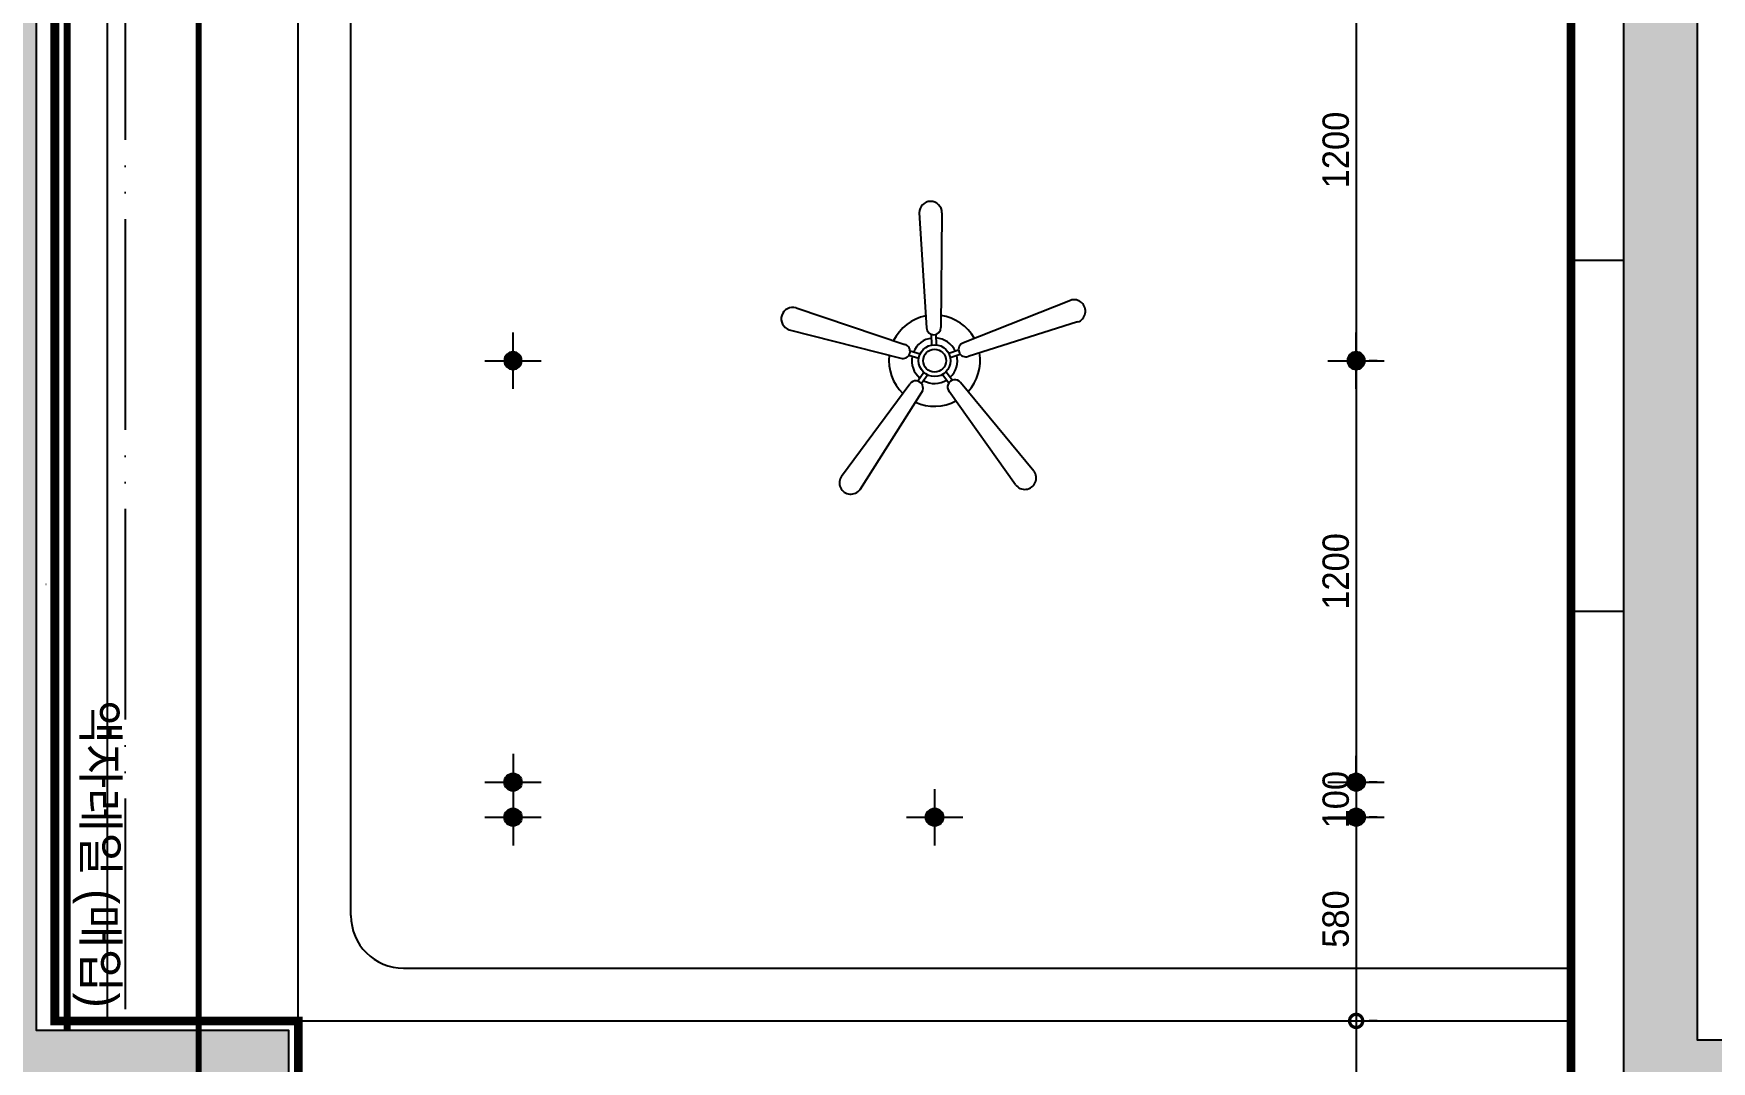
# Model space of a CAD drawing. Header units: millimetres. Extents: x 0 to 460316, y -63250 to 103204.
# Drawn here: x 190020 to 194797, y 28859 to 31786 of the extents above; entities that cross this region are included whole.
import ezdxf

# ---------------------------------------------------------------- set-up
doc = ezdxf.new("R2010")
doc.units = ezdxf.units.MM
doc.header["$LTSCALE"] = 25
doc.linetypes.add('ACAD_ISO05W100', pattern=[33, 24, -3, 0, -3, 0, -3])
doc.linetypes.add('HID', pattern=[2.5, 1.5, -1])
for name, color, linetype in [('06-FUR', 6, 'Continuous'), ('06-LIGHT', 4, 'Continuous'), ('07-DIM WAL', 5, 'Continuous'), ('2-con', 2, 'Continuous'), ('3.기호.계단선', 30, 'Continuous'), ('ac-Ref', 8, 'Continuous'), ('ac-wall-fin', 3, 'Continuous'), ('CEIL-LIGHT', 7, 'Continuous'), ('RC-LIGHT', 7, 'Continuous'), ('설비', 140, 'Continuous')]:
    doc.layers.add(name, color=color, linetype=linetype)
doc.styles.add('스타일1', font='HY울릉도M.TTF')
doc.styles.add('코레일둥고', font='Korail_Round_Gothic_Medium.ttf')
doc.dimstyles.new('30', dxfattribs={"dimscale": 30, "dimtxt": 2.5, "dimasz": 2.5, "dimexe": 1.25, "dimexo": 2, "dimtad": 1, "dimdec": 0, "dimtxsty": '스타일1', "dimblk": 'DOTSMALL', "dimcen": 2.5, "dimclrd": 1, "dimclre": 1, "dimclrt": 7, "dimadec": 0, "dimazin": 0, "dimtfac": 1, "dimtdec": 0, "dimtix": 1, "dimtmove": 0, "dimatfit": 3, "dimldrblk": 'DOTSMALL', "dimfxl": 1.25, "dimarcsym": 0})

# ---------------------------------------------------------------- blocks, each defined once
blk = doc.blocks.new('1')
at = {"linetype": 'Continuous'}
h = blk.add_hatch(color=4, dxfattribs=at)
h.dxf.hatch_style = 1
edge = h.paths.add_edge_path()
edge.add_arc((11539653.5, -14273503.8), 37.5, 0, 360)
at = {"color": 1, "linetype": 'Continuous'}
for p, q in [((11539653.5, -14273637.1), (11539653.5, -14273370.5)), ((11539520.2, -14273503.8), (11539786.8, -14273503.8))]:
    blk.add_line(p, q, dxfattribs=at)
at = {"color": 4, "linetype": 'Continuous'}
for radius in [41.5, 37.5]:
    blk.add_circle((11539653.5, -14273503.8), radius, dxfattribs=at)
blk = doc.blocks.new('CELILNGPAN')
at = {"layer": '06-FUR', "color": 6}
for p, q in [((48717.2, -3709.4), (48676.4, -4034.6)), ((48781.1, -3721), (48717.1, -4041.2)), ((48322.4, -3909.7), (48607.1, -4069.5)), ((48291.6, -3966.9), (48588.2, -4106.2)), ((48682.4, -4085.6), (48687.2, -4056.2)), ((48695.2, -4087.7), (48700, -4058.3)), ((49093.7, -4034.6), (48771.7, -4096.2)), ((48638.6, -4116.2), (48612.1, -4102.6)), ((48644.6, -4104.7), (48618.1, -4091.1)), ((49102.3, -4098.9), (48778, -4137)), ((48725.1, -4117.8), (48754.5, -4113.2)), ((48727, -4130.6), (48756.5, -4126)), ((48360.1, -4404.3), (48600.1, -4182.9)), ((48645.1, -4158.1), (48623.9, -4179.1)), ((48654.2, -4167.3), (48633.1, -4188.3)), ((48696.1, -4174.1), (48709.5, -4200.7)), ((48707.7, -4168.3), (48721.1, -4194.9)), ((48404.9, -4451.3), (48629.1, -4212.2)), ((48842.1, -4521.2), (48705.7, -4224.6)), ((48900.6, -4493.1), (48742.5, -4206))]:
    blk.add_line(p, q, dxfattribs=at)
for radius in [45.4, 32.5]:
    blk.add_circle((48681.6, -4131), radius, dxfattribs=at)
for centre, radius, start, end in [((48749.2, -3715.2), 32.5, 349.67, 169.67), ((48307, -3938.3), 32.5, 61.67, 241.67), ((48681.6, -4131), 129.8, 90.4651, 143.078), ((48681.6, -4131), 129.8, 18.4651, 71.078), ((48696.7, -4037.9), 20.6, 170.7734, 350.7734), ((49098, -4066.8), 32.5, 277.67, 97.67), ((48681.6, -4131), 129.8, 162.4651, 215.078), ((48597.7, -4087.9), 20.6, 242.7734, 62.7734), ((48681.6, -4131), 64.9, 158.5125, 219.0342), ((48681.6, -4131), 64.9, 86.5125, 147.0342), ((48681.6, -4131), 64.9, 14.5125, 75.0342), ((48774.9, -4116.6), 20.6, 98.7734, 278.7734), ((48681.6, -4131), 64.9, 302.5125, 3.0342), ((48681.6, -4131), 129.8, 306.4651, 359.078), ((48614.6, -4197.5), 20.6, 314.7734, 134.7734), ((48681.6, -4131), 64.9, 230.5125, 291.0342), ((48724.1, -4215.3), 20.6, 26.7734, 206.7734), ((48681.6, -4131), 129.8, 234.4651, 287.078), ((48382.5, -4427.8), 32.5, 133.67, 313.67), ((48871.4, -4507.2), 32.5, 205.67, 25.67)]:
    blk.add_arc(centre, radius, start, end, dxfattribs=at)
blk = doc.blocks.new('_DotSmall')
at = {"color": 0, "linetype": 'ByBlock', "const_width": 0.5}
blk.add_lwpolyline([(-0.0625, 0, 1), (0.0625, 0, 1)], format="xyb", close=True, dxfattribs=at)
blk = doc.blocks.new('*D496')
at = {"layer": '07-DIM WAL', "color": 1, "lineweight": -2}
for p, q in [((193785.4, 32054.4), (193785.4, 30854.4)), ((193845.4, 32054.4), (193822.9, 32054.4)), ((193845.4, 30854.4), (193822.9, 30854.4))]:
    blk.add_line(p, q, dxfattribs=at)
at = {"layer": 'Defpoints', "color": 0}
for p in [(193785.4, 32054.4), (193785.4, 30854.4), (193785.4, 30854.4)]:
    blk.add_point(p, dxfattribs=at)
at = {"layer": '07-DIM WAL', "color": 1, "lineweight": -2, "xscale": 75, "yscale": 75, "zscale": 75}
for p, rotation in [((193785.4, 32054.4), 90), ((193785.4, 30854.4), 270)]:
    blk.add_blockref('_DotSmall', p, dxfattribs=dict(at, rotation=rotation))
at = {"layer": '07-DIM WAL', "color": 7, "insert": (193727.7, 31454.4), "char_height": 75, "attachment_point": 5, "rotation": 90, "style": '스타일1'}
blk.add_mtext('1200', dxfattribs=at)
blk = doc.blocks.new('*D497')
at = {"layer": '07-DIM WAL', "color": 1, "lineweight": -2}
for p, q in [((193725.4, 30854.4), (193747.9, 30854.4)), ((193785.4, 30854.4), (193785.4, 29654.4)), ((193845.4, 29654.4), (193822.9, 29654.4))]:
    blk.add_line(p, q, dxfattribs=at)
at = {"layer": 'Defpoints', "color": 0}
for p in [(193785.4, 30854.4), (193785.4, 29654.4), (193785.4, 29654.4)]:
    blk.add_point(p, dxfattribs=at)
at = {"layer": '07-DIM WAL', "color": 1, "lineweight": -2, "xscale": 75, "yscale": 75, "zscale": 75}
for p, rotation in [((193785.4, 30854.4), 90), ((193785.4, 29654.4), 270)]:
    blk.add_blockref('_DotSmall', p, dxfattribs=dict(at, rotation=rotation))
at = {"layer": '07-DIM WAL', "color": 7, "insert": (193727.7, 30254.4), "char_height": 75, "attachment_point": 5, "rotation": 90, "style": '스타일1'}
blk.add_mtext('1200', dxfattribs=at)
blk = doc.blocks.new('*D498')
at = {"layer": '07-DIM WAL', "color": 1, "lineweight": -2}
for p, q in [((193785.4, 29654.4), (193785.4, 29729.4)), ((193725.4, 29654.4), (193747.9, 29654.4)), ((193785.4, 29654.4), (193785.4, 29554.4)), ((193785.4, 29554.4), (193785.4, 29479.4)), ((193845.4, 29554.4), (193822.9, 29554.4))]:
    blk.add_line(p, q, dxfattribs=at)
at = {"layer": 'Defpoints', "color": 0}
for p in [(193785.4, 29654.4), (193785.4, 29554.4), (193785.4, 29554.4)]:
    blk.add_point(p, dxfattribs=at)
at = {"layer": '07-DIM WAL', "color": 1, "lineweight": -2, "xscale": 75, "yscale": 75, "zscale": 75}
for p, rotation in [((193785.4, 29654.4), 270), ((193785.4, 29554.4), 90)]:
    blk.add_blockref('_DotSmall', p, dxfattribs=dict(at, rotation=rotation))
at = {"layer": '07-DIM WAL', "color": 7, "insert": (193727.7, 29604.4), "char_height": 75, "attachment_point": 5, "rotation": 90, "style": '스타일1'}
blk.add_mtext('100', dxfattribs=at)
blk = doc.blocks.new('*D499')
at = {"layer": '07-DIM WAL', "color": 1, "lineweight": -2}
for p, q in [((193785.4, 29554.4), (193785.4, 28974.4)), ((193845.4, 29554.4), (193822.9, 29554.4)), ((193845.4, 28974.4), (193822.9, 28974.4))]:
    blk.add_line(p, q, dxfattribs=at)
at = {"layer": 'Defpoints', "color": 0}
for p in [(193785.4, 29554.4), (193785.4, 28974.4), (193785.4, 28974.4)]:
    blk.add_point(p, dxfattribs=at)
at = {"layer": '07-DIM WAL', "color": 1, "lineweight": -2, "xscale": 75, "yscale": 75, "zscale": 75}
for p, rotation in [((193785.4, 29554.4), 90), ((193785.4, 28974.4), 270)]:
    blk.add_blockref('_DotSmall', p, dxfattribs=dict(at, rotation=rotation))
at = {"layer": '07-DIM WAL', "color": 7, "insert": (193727.6, 29264.4), "char_height": 75, "attachment_point": 5, "rotation": 90, "style": '스타일1'}
blk.add_mtext('580', dxfattribs=at)
blk = doc.blocks.new('*D500')
at = {"layer": '07-DIM WAL', "color": 1, "lineweight": -2}
for p, q in [((193785.4, 28974.4), (193785.4, 27617.4)), ((193845.4, 28974.4), (193822.9, 28974.4)), ((193845.4, 27617.4), (193822.9, 27617.4))]:
    blk.add_line(p, q, dxfattribs=at)
at = {"layer": 'Defpoints', "color": 0}
for p in [(193785.4, 28974.4), (193785.4, 27617.4), (193785.4, 27617.4)]:
    blk.add_point(p, dxfattribs=at)
at = {"layer": '07-DIM WAL', "color": 1, "lineweight": -2, "xscale": 75, "yscale": 75, "zscale": 75}
for p, rotation in [((193785.4, 28974.4), 90), ((193785.4, 27617.4), 270)]:
    blk.add_blockref('_DotSmall', p, dxfattribs=dict(at, rotation=rotation))
at = {"layer": '07-DIM WAL', "color": 7, "insert": (193727.7, 28295.9), "char_height": 75, "attachment_point": 5, "rotation": 90, "style": '스타일1'}
blk.add_mtext('1357', dxfattribs=at)

msp = doc.modelspace()

# ---------------------------------------------------------------- hatches: boundary and pattern name
at = {"layer": 'ac-Ref'}
h = msp.add_hatch(color=256, dxfattribs=at)
h.dxf.hatch_style = 1
h.paths.add_polyline_path([(190288.9, 37157.75), (189743.9, 37157.75), (189743.9, 38167.75), (190308.9, 38167.75), (190308.9, 38367.75), (189543.9, 38367.75), (189543.9, 36957.75), (190018.9, 36957.75), (190018.9, 33784.45), (190288.9, 33784.45)])
h.paths.add_polyline_path([(193178.9, 36324.45), (193178.9, 38569.45), (192948.9, 38569.45), (192948.9, 38167.75), (192988.9, 38167.75), (192988.9, 33992.75), (191218.9, 33992.75), (191218.9, 33784.45), (193178.9, 33784.45)])
h.paths.add_polyline_path([(197156.9, 36197.45), (197423.9, 36197.45), (197423.9, 36398.33), (197158.9, 36398.33), (197158.9, 37169.45), (196290.9, 37169.45), (196290.9, 36969.45), (196980.9, 36969.45), (196980.9, 33994.45), (196168.9, 33994.45), (196168.9, 33859.45), (197163.9, 33859.45), (197163.9, 34059.45), (197156.9, 34059.45)])
h.paths.add_polyline_path([(198923.9, 38424.45), (197948.9, 38424.45), (197948.9, 38224.45), (198723.9, 38224.45), (198723.9, 37434.45), (198088.9, 37434.45), (198088.9, 36398.33), (198003.9, 36398.33), (198003.9, 36197.45), (198638.9, 36197.45), (198638.9, 34059.45), (198638.9, 33859.45), (198648.9, 33859.45), (198648.9, 28919.45), (197861.9, 28919.45), (197861.9, 28727.45), (198814.9, 28727.45), (198814.9, 27647.45), (197924.9, 27647.45), (197924.9, 27447.45), (198923.9, 27447.45)])
h.paths.add_polyline_path([(195090.9, 37169.45), (194565.9, 37169.45), (194565.9, 36324.45), (194840.9, 36324.45), (194840.9, 36969.45), (195090.9, 36969.45)])
h.paths.add_polyline_path([(196833.9, 32699.45), (195783.9, 32699.45), (195783.9, 32499.45), (196833.9, 32499.45)])
h.paths.add_polyline_path([(194756.9, 32699.45), (194546.9, 32699.45), (194546.9, 28727.45), (195161.9, 28727.45), (195161.9, 28919.45), (194756.9, 28919.45)])
h.paths.add_polyline_path([(194836.9, 27647.45), (194636.9, 27647.45), (194636.9, 27077.45), (194836.9, 27077.45)])
h.paths.add_polyline_path([(190116.9, 28747.45), (190746.9, 28747.45), (190746.9, 28947.45), (190028.9, 28947.45), (190028.9, 32402.45), (189838.9, 32402.45), (189838.9, 27462.45), (189823.9, 27462.45), (189823.9, 27262.45), (189916.9, 27262.45), (189916.9, 27077.45), (190836.9, 27077.45), (190836.9, 27277.45), (190116.9, 27277.45)])
h.paths.add_polyline_path([(186823.9, 32202.45), (188908.9, 32202.45), (188908.9, 32402.45), (186858.9, 32402.45), (186858.9, 34567.45), (188458.9, 34567.45), (188458.9, 33167.45), (188658.9, 33167.45), (188658.9, 35164.45), (189078.9, 35164.45), (189078.9, 35364.45), (188458.9, 35364.45), (188458.9, 34737.45), (186623.9, 34737.45), (186623.9, 27262.45), (187243.9, 27262.45), (187243.9, 27462.45), (186823.9, 27462.45)])

# ---------------------------------------------------------------- linework, layer by layer
for p, q in [((190230.9, 28974.45), (190230.9, 33733.45)), ((190773.9, 28974.45), (190773.9, 33733.45))]:
    msp.add_line(p, q)
at = {"color": 8}
for p, q in [((190923.9, 29274.45), (190923.9, 33733.45)), ((191073.9, 29124.45), (194396.9, 29124.45))]:
    msp.add_line(p, q, dxfattribs=at)
msp.add_arc((191073.9, 29274.45), 150, 180, 270, dxfattribs=at)
at = {"layer": '06-LIGHT', "color": 10, "linetype": 'ACAD_ISO05W100'}
msp.add_line((190280.9, 33733.45), (190280.9, 28974.45), dxfattribs=at)
at = {"layer": '07-DIM WAL', "const_width": 25}
msp.add_lwpolyline([(188693.98, 32462.29), (190080.9, 32462.29), (190080.9, 28974.45), (190773.9, 28974.45), (190773.9, 28697.45), (190116.9, 28697.45), (190116.9, 27407.45), (194536.9, 27407.45), (194536.9, 27617.45), (194396.9, 27617.45), (194396.9, 32734.45), (196621.4, 32734.45), (196621.4, 33839.45), (196150.9, 33839.45), (196150.9, 34012.45), (196935.9, 34012.45), (196935.9, 36924.45)], dxfattribs=at)
at = {"layer": '2-con'}
for points in [[(194546.9, 32699.45), (194546.9, 28727.45), (195161.9, 28727.45), (195161.9, 28919.45), (194756.9, 28919.45), (194756.9, 32699.45), (194546.9, 32699.45)], [(189838.9, 32402.45), (189838.9, 27462.45), (189823.9, 27462.45), (189823.9, 27262.45), (189916.9, 27262.45), (189916.9, 27077.45), (190836.9, 27077.45), (190836.9, 27277.45), (190116.9, 27277.45), (190116.9, 28747.45), (190746.9, 28747.45), (190746.9, 28947.45), (190028.9, 28947.45), (190028.9, 32402.45), (189838.9, 32402.45)]]:
    msp.add_lwpolyline(points, dxfattribs=at)
at = {"layer": '3.기호.계단선', "color": 140, "linetype": 'HID', "const_width": 20}
msp.add_lwpolyline([(190115.98, 32402.45), (190115.98, 28947.45)], dxfattribs=at)
at = {"layer": 'ac-Ref'}
msp.add_line((190055.36, 30218.37), (190055.9, 30218.37), dxfattribs=at)
at = {"layer": 'ac-wall-fin'}
for p, q in [((194396.9, 28547.45), (194396.9, 32734.45)), ((190080.9, 32462.29), (190080.9, 28974.45)), ((194396.9, 31141.03), (194547.45, 31140.87)), ((194396.9, 30141.03), (194546.36, 30140.87)), ((190080.9, 28974.45), (190773.9, 28974.45)), ((190773.9, 28974.45), (190773.9, 28697.45))]:
    msp.add_line(p, q, dxfattribs=at)
at = {"layer": 'CEIL-LIGHT'}
msp.add_line((190773.9, 28974.45), (194396.9, 28974.45), dxfattribs=at)
at = {"layer": '설비', "color": 30, "true_color": 0xf26722, "const_width": 16.67}
msp.add_lwpolyline([(191611.4, 34509.79), (190490.45, 34509.79), (190490.45, 32539.41), (190490.45, 28175.82)], dxfattribs=at)

# ---------------------------------------------------------------- block references
at = {"layer": '06-LIGHT', "rotation": 10.78954138815338}
msp.add_blockref('CELILNGPAN', (143991.09, 25799.16), dxfattribs=at)
at = {"layer": 'RC-LIGHT', "yscale": 0.6024096385271789, "zscale": 0.6024096385271789, "rotation": 270}
for p, xscale in [((8789881.66, -6920744.04), -0.6024096385271789), ((8792281.66, -6920744.04), -0.6024096385271789), ((8789881.66, 6981252.94), 0.6024096385271789), ((8792281.66, 6981252.94), 0.6024096385271789), ((8789881.66, 6981152.94), 0.6024096385271789), ((8791081.66, 6981152.94), 0.6024096385271789), ((8792281.66, 6981152.94), 0.6024096385271789)]:
    msp.add_blockref('1', p, dxfattribs=dict(at, xscale=xscale))

# ---------------------------------------------------------------- texts
at = {"layer": '3.기호.계단선', "color": 140, "linetype": 'HID', "style": '코레일둥고'}
msp.add_text('액자레일 (매입)', height=100, rotation=270, dxfattribs=at).set_placement((190161.34, 29888.23))

# ---------------------------------------------------------------- dimensions: what is measured, and where the dimension line sits
at = {"layer": '07-DIM WAL'}
for base, p1, p2, picture, middle in [((193785.4, 30854.45), (193785.4, 32054.45), (193785.4, 30854.45), '*D496', (193727.66, 31454.45)), ((193785.4, 29654.45), (193785.4, 30854.45), (193785.4, 29654.45), '*D497', (193727.66, 30254.45)), ((193785.4, 29554.45), (193785.4, 29654.45), (193785.4, 29554.45), '*D498', (193727.66, 29604.45)), ((193785.4, 28974.45), (193785.4, 29554.45), (193785.4, 28974.45), '*D499', (193727.61, 29264.45)), ((193785.4, 27617.45), (193785.4, 28974.45), (193785.4, 27617.45), '*D500', (193727.66, 28295.95))]:
    dim = msp.add_linear_dim(base=base, p1=p1, p2=p2, angle=90, dimstyle='30', dxfattribs=at)
    dim.commit()
    dim.dimension.update_dxf_attribs({"geometry": picture, "text_midpoint": middle})

doc.saveas('drawing.dxf')
